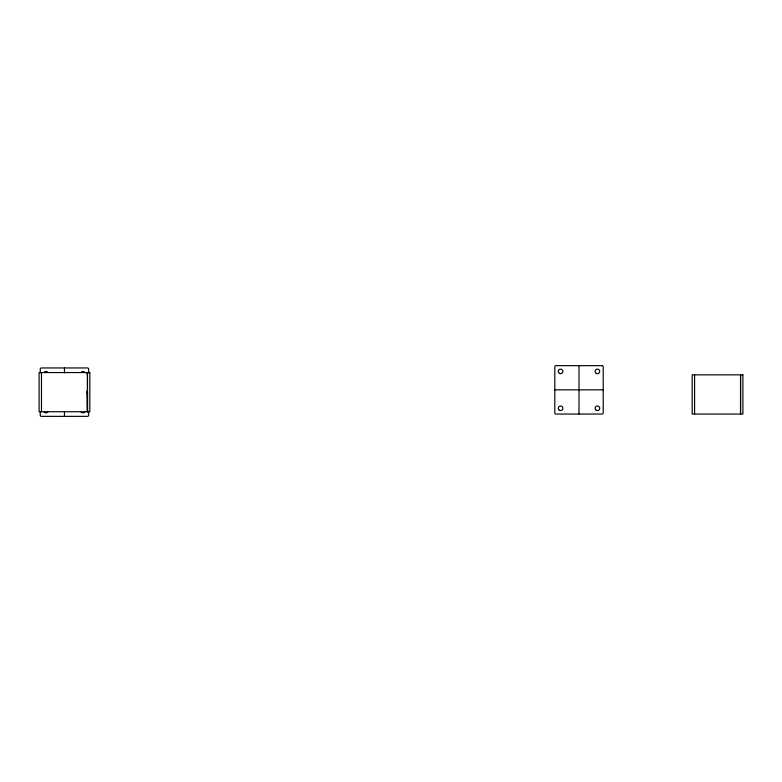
<?xml version="1.0" encoding="UTF-8"?>
<svg xmlns="http://www.w3.org/2000/svg" width="782" height="782" viewBox="0 0 782 782"><rect width="100%" height="100%" fill="white"/><g stroke="black" fill="none" stroke-linecap="round" stroke-linejoin="round"><path stroke-width="1.17" d="M87.301 393.639L87.301 390.658M554.8 389.847L603.205 389.847M86.919 373.913L87.496 374.148L87.506 372.564L87.496 411.743L87.193 391.303M87.496 392.153L87.506 411.743M740.593 374.861L740.583 414.049M740.515 374.861L740.515 414.049M694.582 374.861L694.582 414.049M579.003 365.644L579.003 414.049M88.659 372.74L88.659 369.104A1.153 1.153 0 0 0 87.506 367.951L41.407 367.951A1.153 1.153 0 0 0 40.253 369.104L40.253 372.74M88.659 411.567L88.659 415.203A1.153 1.153 0 0 1 87.506 416.356L41.407 416.356A1.153 1.153 0 0 1 40.253 415.203L40.253 411.567M87.418 372.564L87.418 411.743M64.456 367.951L64.456 372.789M64.456 411.518L64.456 416.356M41.485 372.564L41.485 411.743M80.898 372.564A2.307 2.307 0 0 1 84.896 372.564M44.017 372.564A2.307 2.307 0 0 1 48.015 372.564M47.995 411.772A2.307 2.307 0 0 1 44.007 411.723M84.896 411.743A2.307 2.307 0 0 1 80.898 411.743M602.052 365.644L555.953 365.644A1.153 1.153 0 0 0 554.8 366.797L554.8 412.896A1.153 1.153 0 0 0 555.953 414.049L602.052 414.049A1.153 1.153 0 0 0 603.205 412.896L603.205 366.797A1.153 1.153 0 0 0 602.052 365.644M89.813 372.564L39.1 372.564L39.1 411.743L89.813 411.743L89.813 372.564M742.9 374.861L692.187 374.861L692.187 414.049L742.9 414.049L742.9 374.861M559.384 410.267A2.307 2.307 0 0 0 562.864 408.321A2.307 2.307 0 0 0 559.433 406.278A2.307 2.307 0 0 0 559.384 410.267M596.295 373.405A2.307 2.307 0 0 0 599.745 371.411A2.307 2.307 0 0 0 596.295 369.407A2.307 2.307 0 0 0 596.295 373.405M559.413 373.405A2.307 2.307 0 0 0 562.864 371.411A2.307 2.307 0 0 0 559.413 369.407A2.307 2.307 0 0 0 559.413 373.405M596.295 410.286A2.307 2.307 0 0 0 599.745 408.292A2.307 2.307 0 0 0 596.295 406.288A2.307 2.307 0 0 0 596.295 410.286"/></g></svg>
